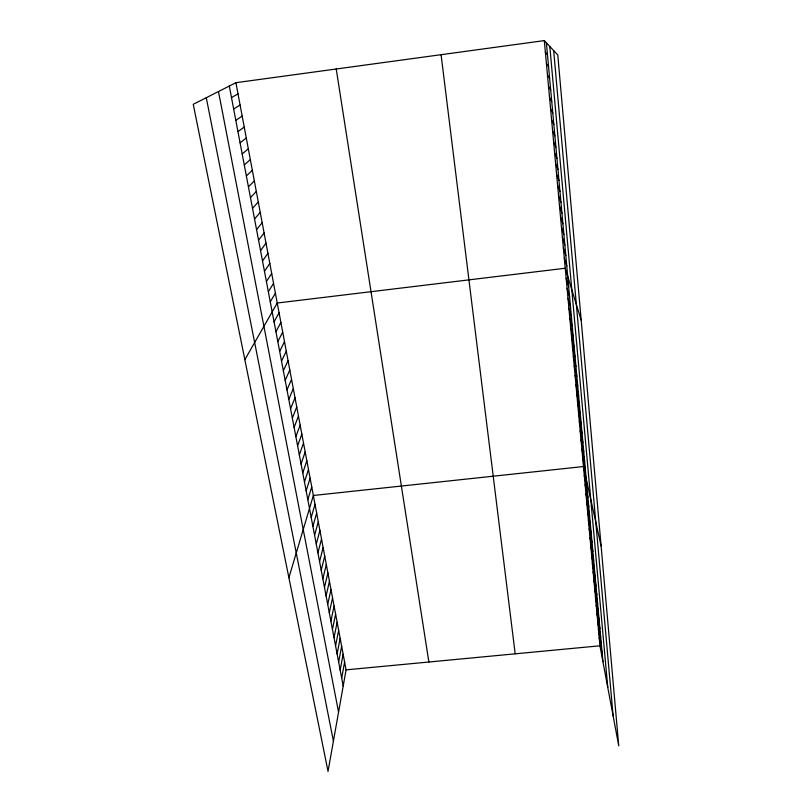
<?xml version="1.0" encoding="UTF-8"?>
<svg xmlns="http://www.w3.org/2000/svg" width="812" height="812" viewBox="0 0 812 812"><rect width="100%" height="100%" fill="white"/><g stroke="black" fill="none" stroke-linecap="round" stroke-linejoin="round"><path stroke-width="1.22" d="M235.906 82.692L346.074 669.859L328.028 771.4L193.256 104.312L235.906 82.692L544.304 40.6L557.783 54.972L618.744 745.863L599.946 645.794L544.304 40.6M341.7 678.071L344.613 662.034M340.177 670.073L343.131 654.178M338.645 662.024L341.649 646.261M337.112 653.934L340.157 638.303M335.569 645.784L338.655 630.305M334.016 637.593L337.142 622.246M332.443 629.351L335.62 614.146M330.87 621.058L334.097 605.996M329.286 612.715L332.555 597.805M327.693 604.321L331.012 589.563M326.089 595.876L329.459 581.26M324.475 587.38L327.886 572.917M322.851 578.824L326.312 564.523M321.217 570.227L324.729 556.068M319.573 561.569L323.135 547.572M317.918 552.85L321.532 539.026M316.254 544.091L319.918 530.419M314.579 535.26L318.294 521.761M312.894 526.389L316.66 513.052M311.199 517.447L315.015 504.293M288.899 577.718L313.361 495.472L583.463 466.545L601.113 546.009M307.829 499.674L311.737 486.865M306.154 490.844L310.113 478.197M304.459 481.952L308.479 469.488M302.764 473.01L306.834 460.719M301.059 464.007L305.18 451.888M299.334 454.943L303.515 443.017M297.608 445.829L301.841 434.085M295.862 436.653L300.156 425.102M294.106 427.416L298.461 416.059M292.35 418.129L296.745 406.954M290.574 408.781L295.03 397.799M288.788 399.372L293.305 388.593M286.981 389.902L291.559 379.326M285.174 380.371L289.813 369.998M283.358 370.769L288.057 360.609M281.52 361.117L286.281 351.16M279.673 351.403L284.494 341.649M277.816 341.619L282.698 332.088M275.948 331.773L280.891 322.455M274.07 321.856L279.074 312.772M244.848 359.665L277.247 303.018L565.233 268.244L581.199 320.283M270.264 301.841L275.4 293.203M268.346 291.731L273.553 283.327M266.417 281.551L271.685 273.38M264.468 271.309L269.807 263.372M262.509 260.997L267.919 253.303M260.54 250.614L266.011 243.164M258.561 240.159L264.103 232.953M256.562 229.634L262.174 222.681M254.552 219.037L260.236 212.338M252.522 208.369L258.277 201.934M250.482 197.631L256.318 191.449M248.431 186.821L254.339 180.903M246.361 175.93L252.339 170.287M244.28 164.968L250.34 159.588M242.189 153.925L248.32 148.829M240.078 142.81L246.28 137.989M237.946 131.615L244.239 127.078M235.805 120.338L242.179 116.096M233.653 108.991L240.098 105.032M231.481 97.552L238.007 93.898M346.074 669.859L599.946 645.794M545.37 52.201L547.481 54.739M546.435 63.722L548.557 66.584M547.481 75.161L549.633 78.338M548.526 86.519L550.698 90M549.562 97.805L551.754 101.591M550.597 109.011L552.81 113.091M551.622 120.135L553.855 124.52M552.637 131.179L554.89 135.858M553.642 142.161L555.915 147.124M554.647 153.062L556.941 158.31M555.641 163.882L557.956 169.414M556.626 174.641L558.961 180.447M557.611 185.319L559.965 191.399M558.585 195.925L560.96 202.279M559.559 206.471L561.945 213.079M560.513 216.936L562.919 223.807M561.478 227.33L563.893 234.465M562.422 237.662L564.868 245.041M563.366 247.924L565.822 255.557M564.299 258.114L566.776 265.991M566.157 278.303L568.664 286.666M567.081 288.301L569.598 296.898M567.994 298.227L570.531 307.058M568.897 308.093L571.455 317.157M569.801 317.898L572.369 327.185M570.694 327.632L573.282 337.142M571.587 337.315L574.186 347.049M572.47 346.927L575.079 356.874M573.343 356.478L575.972 366.648M574.216 365.968L576.865 376.352M575.089 375.408L577.738 385.984M575.952 384.776L578.621 395.566M576.804 394.094L579.484 405.087M577.657 403.351L580.347 414.536M578.499 412.547L581.209 423.935M579.342 421.692L582.062 433.273M580.174 430.766L582.904 442.55M581.006 439.799L583.747 451.766M581.828 448.772L584.589 460.922M582.651 457.684L585.422 470.026M584.295 475.619L587.086 488.327M585.127 484.642L587.929 497.523M585.949 493.594L588.771 506.658M586.771 502.506L589.593 515.742M587.583 511.347L590.415 524.765M588.395 520.147L591.237 533.728M589.197 528.886L592.049 542.639M589.999 537.574L592.861 551.49M590.791 546.202L593.663 560.29M591.572 554.779L594.465 569.029M592.364 563.305L595.257 577.718M593.136 571.78L596.049 586.355M593.917 580.204L596.83 594.932M594.688 588.578L597.612 603.458M206.278 97.714L333.417 741.082M595.45 596.901L598.383 611.933M596.211 605.173L599.154 620.348M596.962 613.395L599.916 628.721M218.479 91.523L338.563 712.124M597.713 621.566L600.677 637.034M598.464 629.696L601.438 645.307M229.299 86.042L343.202 686.018M599.205 637.765L602.179 653.518M336.229 69L428.878 662.013M441.078 54.688L515.184 653.833M546.385 42.823L602.93 661.689M553.662 50.567L613.121 715.93M549.805 46.457L607.762 687.388"/></g></svg>
